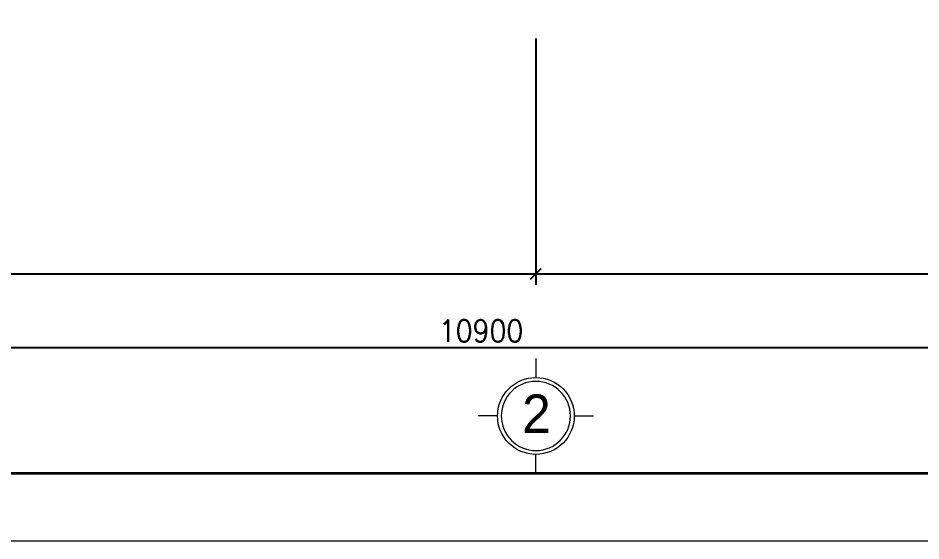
# Model space of a CAD drawing. Header units: millimetres. Extents: x -529782 to -142003, y -492574 to -273331.
# Drawn here: x -456372 to -452257, y -325617 to -323235 of the extents above; entities that cross this region are included whole.
import ezdxf
from ezdxf.enums import TextEntityAlignment as Align

# ---------------------------------------------------------------- set-up
doc = ezdxf.new("R2010")
doc.units = ezdxf.units.MM
doc.header["$LTSCALE"] = 500
doc.header["$MEASUREMENT"] = 0
doc.header["$PDMODE"] = 3
doc.linetypes.add('CENTER', pattern=[2, 1.25, -0.25, 0.25, -0.25])
doc.layers.get('0').update_dxf_attribs({"linetype": 'CONTINUOUS', "lineweight": 13})
doc.layers.get('Defpoints').update_dxf_attribs({"color": 255, "linetype": 'CONTINUOUS', "lineweight": 13})
for name, color, linetype, lineweight in [('1.cat 30', 30, 'CONTINUOUS', 35), ('2.thay 145', 145, 'CONTINUOUS', 18), ('3.manh 08', 8, 'CONTINUOUS', 9), ('7.tim 67', 67, 'CENTER', 9), ('9.text \xad white', 7, 'CONTINUOUS', 15), ('CA.dim 08', 251, 'CONTINUOUS', 13)]:
    doc.layers.add(name, color=color, linetype=linetype, lineweight=lineweight)
doc.styles.add('CA.JSC1', font='')
doc.styles.get("Standard").update_dxf_attribs({"font": 'txt.shx', "width": 0.9})
doc.styles.get('CA.JSC1').set_extended_font_data('.VnAvantH')
doc.dimstyles.new('CA 50', dxfattribs={"dimscale": 0, "dimtxt": 100, "dimasz": 50, "dimexe": 50, "dimexo": 0, "dimgap": 25, "dimtad": 1, "dimdec": 0, "dimzin": 0, "dimdsep": 46, "dimtxsty": 'Standard', "dimblk": 'ARCHTICK', "dimcen": 0.09, "dimdle": 50, "dimclrd": 256, "dimclre": 256, "dimclrt": 7, "dimadec": 0, "dimazin": 0, "dimtfac": 1, "dimtdec": 0, "dimtix": 1, "dimtmove": 2, "dimatfit": 3, "dimldrblk": 'DOT', "dimfxl": 1, "dimtolj": 1, "dimtzin": 0, "dimarcsym": 0})

# ---------------------------------------------------------------- blocks, each defined once
blk = doc.blocks.new('_ArchTick')
at = {"color": 1, "linetype": 'ByBlock', "const_width": 0.150000081}
blk.add_lwpolyline([(-0.5000002699998731, -0.5000002699998731), (0.5000002699998731, 0.5000002699998731)], dxfattribs=at)
blk = doc.blocks.new('*D1926')
at = {"layer": '7.tim 67', "linetype": 'Continuous', "lineweight": -2, "transparency": 16777216}
for p, q in [((-459211.9635896764, -323327.6603554946), (-459211.9635896764, -324450.295499949)), ((-454011.9635896764, -323327.6603554946), (-454011.9635896764, -324450.295499949)), ((-459261.9635896764, -324400.295499949), (-453961.9635896764, -324400.295499949))]:
    blk.add_line(p, q, dxfattribs=at)
at = {"layer": 'Defpoints', "color": 0, "linetype": 'Continuous', "transparency": 16777216}
for p in [(-459211.9635896764, -323327.6603554946), (-454011.9635896764, -323327.6603554946), (-454011.9635896764, -324400.295499949)]:
    blk.add_point(p, dxfattribs=at)
at = {"layer": '7.tim 67', "linetype": 'Continuous', "lineweight": -2, "transparency": 16777216, "xscale": 50, "yscale": 50, "zscale": 50, "rotation": 180}
blk.add_blockref('_ArchTick', (-459211.9635896764, -324400.295499949), dxfattribs=at)
at = {"layer": '7.tim 67', "linetype": 'Continuous', "lineweight": -2, "transparency": 16777216, "xscale": 50, "yscale": 50, "zscale": 50}
blk.add_blockref('_ArchTick', (-454011.9635896764, -324400.295499949), dxfattribs=at)
at = {"layer": '7.tim 67', "color": 7, "linetype": 'Continuous', "transparency": 16777216, "insert": (-456611.9635896764, -324325.295499949), "char_height": 100, "attachment_point": 5}
blk.add_mtext('\\A1;5200', dxfattribs=at)
blk = doc.blocks.new('_DOT')
at = {"color": 1, "linetype": 'ByBlock'}
blk.add_line((-0.5, 0), (-1, 0), dxfattribs=at)
at = {"color": 1, "linetype": 'ByBlock', "const_width": 0.5}
blk.add_lwpolyline([(-0.25, 0, 1), (0.25, 0, 1)], format="xyb", close=True, dxfattribs=at)
blk = doc.blocks.new('*D1927')
at = {"layer": '7.tim 67', "linetype": 'Continuous', "lineweight": -2, "transparency": 16777216}
for p, q in [((-454011.9635896764, -323327.6603554946), (-454011.9635896764, -324450.295499949)), ((-448311.9635896764, -323327.6603554946), (-448311.9635896764, -324450.295499949)), ((-454061.9635896764, -324400.295499949), (-448261.9635896764, -324400.295499949))]:
    blk.add_line(p, q, dxfattribs=at)
at = {"layer": 'Defpoints', "color": 0, "linetype": 'Continuous', "transparency": 16777216}
for p in [(-454011.9635896764, -323327.6603554946), (-448311.9635896764, -323327.6603554946), (-448311.9635896764, -324400.295499949)]:
    blk.add_point(p, dxfattribs=at)
at = {"layer": '7.tim 67', "linetype": 'Continuous', "lineweight": -2, "transparency": 16777216, "xscale": 50, "yscale": 50, "zscale": 50, "rotation": 180}
blk.add_blockref('_ArchTick', (-454011.9635896764, -324400.295499949), dxfattribs=at)
at = {"layer": '7.tim 67', "linetype": 'Continuous', "lineweight": -2, "transparency": 16777216, "xscale": 50, "yscale": 50, "zscale": 50}
blk.add_blockref('_ArchTick', (-448311.9635896764, -324400.295499949), dxfattribs=at)
at = {"layer": '7.tim 67', "color": 7, "linetype": 'Continuous', "transparency": 16777216, "insert": (-451161.9635896764, -324325.295499949), "char_height": 100, "attachment_point": 5}
blk.add_mtext('\\A1;5700', dxfattribs=at)
blk = doc.blocks.new('*D1925')
at = {"layer": 'CA.dim 08', "lineweight": -2, "transparency": 16777216}
for p, q in [((-459211.9635896764, -323327.6603554946), (-459211.9635896764, -324784.9806827737)), ((-448311.9635896764, -323327.6603554946), (-448311.9635896764, -324784.9806827737)), ((-459261.9635896764, -324734.9806827737), (-448261.9635896764, -324734.9806827737))]:
    blk.add_line(p, q, dxfattribs=at)
at = {"layer": 'Defpoints', "color": 0, "transparency": 16777216}
for p in [(-459211.9635896764, -323327.6603554946), (-448311.9635896764, -323327.6603554946), (-448311.9635896764, -324734.9806827737)]:
    blk.add_point(p, dxfattribs=at)
at = {"layer": 'CA.dim 08', "lineweight": -2, "transparency": 16777216, "xscale": 50, "yscale": 50, "zscale": 50, "rotation": 180}
blk.add_blockref('_ArchTick', (-459211.9635896764, -324734.9806827737), dxfattribs=at)
at = {"layer": 'CA.dim 08', "lineweight": -2, "transparency": 16777216, "xscale": 50, "yscale": 50, "zscale": 50}
blk.add_blockref('_ArchTick', (-448311.9635896764, -324734.9806827737), dxfattribs=at)
at = {"layer": 'CA.dim 08', "color": 7, "transparency": 16777216, "insert": (-454261.9635896763, -324659.9806827737), "char_height": 100, "attachment_point": 5}
blk.add_mtext('\\A1;10900', dxfattribs=at)
blk = doc.blocks.new('A$C41BA5761')
at = {"layer": '2.thay 145'}
blk.add_lwpolyline([(839.9994073519047, 524.9998310285737, -3898660.642287513), (839.9994073521084, 525.0001542164828, 1.154242490888426e-06), (839.9994073524431, 524.9999926225864, 1.154242490888426e-06)], format="xyb", dxfattribs=at)
at = {"layer": '3.manh 08'}
for p, q in [((524.9994049160159, 1050.000159478077), (524.9994049160159, 875.0001713204256)), ((174.9994048396911, 525.0001523148676), (-0.000583361616008915, 525.0001523148676)), ((874.9994049923262, 525.0001523148676), (1049.999393193633, 525.0001523148676)), ((524.9994049160159, 0.0001831847475841641), (524.9994049160159, 175.000171342399))]:
    blk.add_line(p, q, dxfattribs=at)
blk.add_arc((524.9994049160159, 525.0001713313977), 349.9999999890093, 359.9999968883953, 359.9999381014106, dxfattribs=at)
blk = doc.blocks.new('khung co loan')
at = {"layer": '1.cat 30'}
blk.add_lwpolyline([(1158.281703106128, -14553.47590842255), (1158.281703106128, -303.4759079545038), (20658.28170374641, -303.4759079545038), (20658.28170374641, -14553.47590842255)], close=True, dxfattribs=at)
at = {"layer": '3.manh 08'}
blk.add_lwpolyline([(0, -14850.00000048772), (21000.00000000023, -14850.00000048772), (21000.00000000023, -4.877219907939434e-07), (0, -4.877219907939434e-07)], close=True, dxfattribs=at)

msp = doc.modelspace()

# ---------------------------------------------------------------- block references
at = {"layer": '2.thay 145'}
for name, p, xscale, yscale, zscale in [('khung co loan', (-463399.6339418958, -310248.0464436034), 1.034937242569868, 1.034937242628075, 1.034937242583367), ('A$C41BA5761', (-454274.4632921343, -325309.9807625127), 0.5, 0.5, 0.5)]:
    msp.add_blockref(name, p, dxfattribs=dict(at, xscale=xscale, yscale=yscale, zscale=zscale))

# ---------------------------------------------------------------- texts
at = {"layer": '9.text \xad white', "style": 'CA.JSC1'}
msp.add_text('2', height=174.9999882000658, dxfattribs=at).set_placement((-454009.2132731538, -325035.7307406327), align=Align.MIDDLE)

# ---------------------------------------------------------------- dimensions: what is measured, and where the dimension line sits
at = {"layer": '7.tim 67', "color": 9, "linetype": 'Continuous'}
for base, p1, p2, picture, middle in [((-454011.9635896764, -324400.295499949), (-459211.9635896764, -323327.6603554946), (-454011.9635896764, -323327.6603554946), '*D1926', (-456611.9635896764, -324325.295499949)), ((-448311.9635896764, -324400.295499949), (-454011.9635896764, -323327.6603554946), (-448311.9635896764, -323327.6603554946), '*D1927', (-451161.9635896764, -324325.295499949))]:
    dim = msp.add_linear_dim(base=base, p1=p1, p2=p2, dimstyle='CA 50', override={"dimscale": 1}, dxfattribs=at)
    dim.commit()
    dim.dimension.update_dxf_attribs({"geometry": picture, "text_midpoint": middle})
at = {"layer": 'CA.dim 08'}
dim = msp.add_linear_dim(base=(-448311.9635896764, -324734.9806827737), p1=(-459211.9635896764, -323327.6603554946), p2=(-448311.9635896764, -323327.6603554946), dimstyle='CA 50', override={"dimscale": 1, "dimfxl": 0}, dxfattribs=at)
dim.commit()
dim.dimension.update_dxf_attribs({"geometry": '*D1925', "text_midpoint": (-454261.9635896763, -324659.9806827737), "dimtype": 160})

doc.saveas('drawing.dxf')
